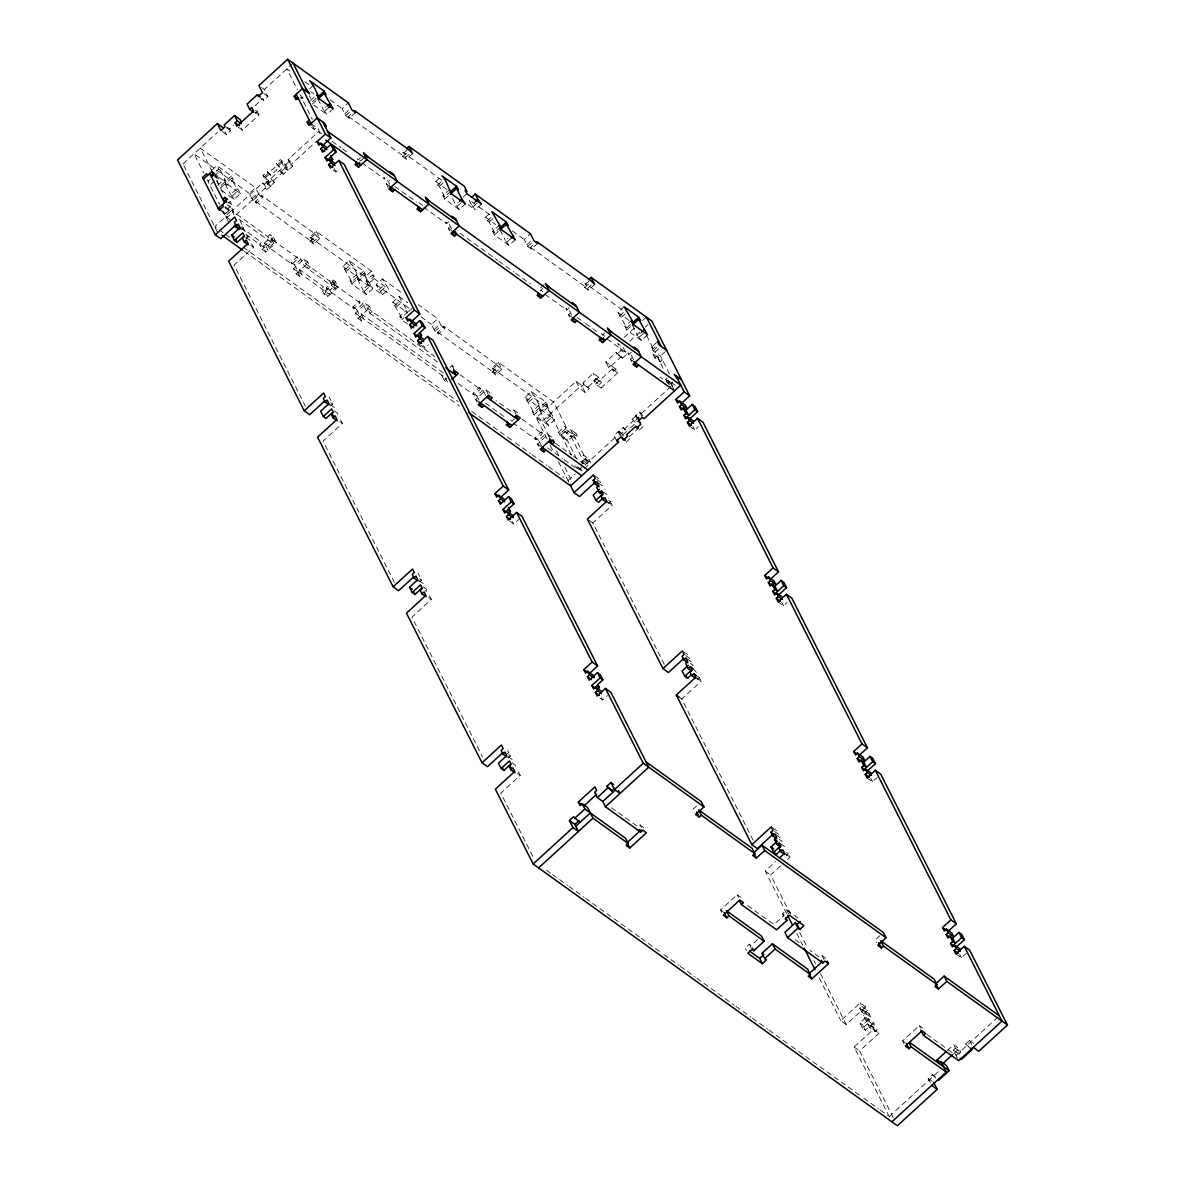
<?xml version="1.0" encoding="UTF-8"?>
<svg xmlns="http://www.w3.org/2000/svg" width="1185" height="1185" viewBox="0 0 1185 1185"><rect width="100%" height="100%" fill="white"/><g stroke="black" fill="none" stroke-linecap="round" stroke-linejoin="round"><path stroke-width="0.75" stroke-dasharray="5 3.75" d="M182.994 163.9L217.507 132.335M259.663 97.363L263.766 100.31L267.914 96.503L264.359 89.468L291.851 64.316M222.276 131.565L226.365 134.512L230.527 130.72L229.638 128.958L233.534 125.388M255.086 105.672L262.877 98.548L263.766 100.31M255.16 113.33L257.234 111.434L254.508 109.464M238.289 127.21L242.392 130.157L259.011 114.945L257.234 111.434M211.908 170.151L216.899 165.589L231.46 176.061L233.238 179.587L227.002 185.275L225.194 183.971L231.416 178.268L233.238 179.587M216.174 171.395L218.677 169.114L216.899 165.589M210.086 179.439L208.012 181.335L219.625 204.338M214.263 176.121L220.499 170.418L218.677 169.114M309.552 88.949L313.284 85.527M215.122 177.394L217.21 175.499L218.988 179.024L216.899 180.92L224.143 195.244M300.797 99.022L303.167 96.859M214.455 180.994L210.708 184.401L207.123 179.572M217.773 185.364L224.009 179.676L225.831 180.979L220.499 170.418M310.574 100.488L316.795 94.785M231.46 176.061L219.595 186.682L215.018 177.631M316.128 98.37L312.396 101.791L309.344 95.763M220.795 187.748L225.787 183.186L240.348 193.659L234.126 199.361L221.002 189.941M312.351 103.999L318.572 98.296M234.126 199.361L230.527 194.533L236.748 188.83L231.416 178.268M333.148 108.768L326.912 114.471L323.312 109.642L325.801 107.361M232.349 195.836L238.57 190.133L236.748 188.83M325.134 110.96L328.882 107.539M228.172 203.213L230.245 201.317L232.023 204.827L227.861 208.634L228.749 210.397L224.602 214.189L221.862 212.233M274.357 182.401L270.728 178.683L274.357 182.401L270.195 186.208L267.469 184.238L263.026 175.439L267.173 171.632L270.802 175.365L279.793 167.129L276.179 163.411L280.341 159.605L283.067 161.56L287.511 170.373L283.363 174.165L279.734 170.447L283.363 174.165M311.699 127.476L314.425 129.446L317.995 126.188M231.771 208.042L233.549 211.567L227.313 217.255L225.535 213.744L231.771 208.042L227.401 204.901M270.195 186.208L265.751 177.409L269.913 173.602M278.905 165.367L283.067 161.56M256.508 203.124L255.619 201.361L261.855 195.658L262.744 197.421L256.508 203.124L252.864 200.502L249.309 193.466L255.545 187.763L200.309 148.066L211.715 170.655M355.544 112.531L349.308 118.233L345.665 115.612L342.11 108.576L348.346 102.873M228.453 221.817L225.491 215.951L231.727 210.249L233.549 211.567M321.565 133.801L318.587 131.653L288.103 159.531L289.925 160.834L292.591 166.107L288.444 169.914L285.778 164.641L281.23 161.367L263.914 177.202L268.462 180.476L271.128 185.749L266.981 189.556L264.314 184.268L262.492 182.964L232.023 210.841L267.825 236.585L270.506 241.858L272.58 239.963L269.913 234.674L267.825 236.585M264.314 184.268L268.462 180.476M285.778 164.641L289.925 160.834M267.469 184.238L271.617 180.446M280.623 172.21L284.785 168.403L280.341 159.605M251.975 198.739L258.212 193.051M344.776 113.864L349.768 109.301M236.008 214.9L265.159 188.252L262.492 182.964M273.468 180.638L282.474 172.403M292.591 166.107L290.784 164.804L315.951 141.785M252.864 200.502L259.1 194.799L255.545 187.763M345.665 115.612L351.901 109.924M349.308 118.233L348.42 116.471L353.397 111.908M241.651 229.905L243.725 228.009L240.999 226.039M246.095 238.703L248.169 236.807L245.443 234.837M251.724 243.843L253.501 247.369L234.112 265.099L305.537 406.485M333.178 170.018L335.918 171.973L339.473 168.729M240.703 227.268L261.604 242.273L259.515 244.184L262.196 249.457L265.825 252.079L276.224 242.569L273.557 237.296L269.913 234.674M245.991 234.423L267.914 250.183L264.359 243.132L270.58 237.43L275.113 241.814L268.877 247.517L291.954 264.092L298.176 258.389L297.287 256.627L291.066 262.329L291.954 264.092M273.557 237.296L263.159 246.791L265.825 252.079M360.521 157.724L358.033 160.005L357.144 158.257L360.788 160.864L365.78 156.301M262.196 249.457L264.27 247.561L261.604 242.273M268.877 247.517L267.988 245.754L274.224 240.051M316.247 231.386L319.802 238.437L313.566 244.14L310.011 237.089L316.247 231.386L371.483 271.098L374.149 276.372L367.913 282.074L366.106 280.771L372.327 275.068L374.149 276.372M313.566 244.14L309.033 239.755L315.269 234.052L261.855 195.658M412.602 153.546L406.366 159.249L402.722 156.627L401.833 154.865L408.07 149.162M309.922 241.518L316.158 235.815L315.269 234.052M402.722 156.627L408.958 150.925M312.677 242.377L318.913 236.674M405.477 157.486L409.21 154.065M353.871 308.589L352.982 306.826L359.203 301.138L360.092 302.886L353.871 308.589L330.793 292.014L337.029 286.311L332.496 281.941L326.26 287.644L329.83 294.68L298.264 271.987L294.709 264.951L300.931 259.248L297.287 256.627M299.82 276.505L297.154 271.232L299.227 269.321L301.908 274.609L299.82 276.505L296.176 273.898L293.51 268.61L303.908 259.115L307.537 261.722L310.218 267.01L308.13 268.906L305.463 263.633L307.537 261.722M388.31 187.689L386.31 183.719L389.865 180.461M296.176 273.898L306.574 264.388L303.908 259.115M363.795 271.172L351.93 281.793L342.983 266.403L349.219 260.7L363.795 271.172L365.572 274.683L359.336 280.386L357.514 279.082L363.751 273.38L365.572 274.683M450.952 191.2L444.716 196.903L439.383 186.341L437.561 185.038L435.784 181.512L442.02 175.81M299.227 269.321L323.52 286.785L321.431 288.681L324.098 293.954L327.741 296.576L338.14 287.081L335.474 281.793L331.83 279.171L329.741 281.082L332.407 286.355L334.496 284.459L331.83 279.171M344.761 269.913L350.997 264.211L349.219 260.7M437.561 185.038L443.797 179.335M346.583 271.232L352.819 265.529L350.997 264.211M439.383 186.341L445.619 180.638M335.474 281.793L325.075 291.303L327.741 296.576M324.098 293.954L326.186 292.058L323.52 286.785M330.793 292.014L329.904 290.251L336.14 284.548M363.751 273.38L372.683 288.77L366.446 294.473L351.886 284L350.108 280.475L356.329 274.772L358.151 276.09L352.819 265.529M465.468 203.879L459.247 209.582L444.671 199.11L442.894 195.584L449.13 189.896M351.886 284L358.107 278.297L356.329 274.772M444.671 199.11L450.907 193.407M367.913 282.074L365.247 276.786L371.483 271.098M382.444 294.754L376.178 284.652L382.414 278.949L388.68 289.051L382.444 294.754L367.883 284.281L374.104 278.579L372.327 275.068M463.157 197.11L466.905 193.703M366.446 294.473L362.847 289.644L369.083 283.941M459.247 209.582L455.647 204.753L458.136 202.472M364.669 290.947L370.905 285.244M457.469 206.057L463.691 200.354M423.593 207.123L446.656 223.698L449.145 221.432M445.264 377.674L447.93 382.962L444.286 380.341L446.375 378.445L360.181 316.484L356.611 309.448L362.847 303.745L359.203 301.138M378.844 289.925L385.081 284.222M481.466 204.161L475.244 209.864L471.645 205.035L475.378 201.613M361.736 321.002L359.07 315.728L361.144 313.832L363.81 319.106L361.736 321.002L358.092 318.395L355.426 313.107L365.81 303.612L369.453 306.219L372.12 311.507L370.046 313.403L367.38 308.13L369.453 306.219M449.559 230.868L448.226 228.231L451.781 224.972M380.666 291.229L386.902 285.541M473.467 206.353L478.444 201.791M358.092 318.395L368.491 308.885L365.81 303.612M398.99 296.472L407.936 311.862L401.7 317.565L392.768 302.175L398.99 296.472L407.744 302.753M500.722 226.972L494.486 232.675L489.153 222.113L487.331 220.81L485.554 217.285L491.79 211.582M394.546 305.686L400.782 299.998M487.331 220.81L493.567 215.107M396.368 307.004L402.589 301.301M489.153 222.113L495.389 216.411M407.477 323.964L401.656 319.772L399.878 316.247L406.114 310.544L407.299 312.899M515.253 239.651L509.017 245.354L494.441 234.882L492.664 231.371L498.9 225.668M408.573 311.507L412.321 308.085M401.656 319.772L404.144 317.491M494.441 234.882L500.677 229.179M509.017 245.354L505.417 240.525L507.906 238.244M507.239 241.829L510.972 238.422M330.556 405.907L332.63 404.011L329.904 402.041M438.613 334.007L437.724 332.244L443.96 326.542L444.849 328.304L438.613 334.007L434.969 331.385L431.414 324.349L437.65 318.647L418.246 304.693M537.635 243.414L531.413 249.117L527.769 246.495L524.214 239.459L530.436 233.756M434.08 329.623L440.316 323.92M526.881 244.747L530.613 241.325M434.969 331.385L441.205 325.682L437.65 318.647M527.769 246.495L534.005 240.792M531.413 249.117L530.524 247.354L536.746 241.651M340.628 419.845L342.406 423.371L323.016 441.101L394.442 582.487M420.719 345.042L424.822 347.99L428.377 344.731M449.93 367.454L452.018 365.558L455.647 368.18M544.241 284.563L539.249 289.125L542.893 291.747M540.138 290.888L542.804 288.444M498.352 362.269L501.907 369.32L495.671 375.008L492.116 367.972L498.352 362.269L553.588 401.967L566.623 427.785L560.401 433.488L558.579 432.184L564.801 426.481L566.623 427.785M495.671 375.008L491.138 370.638L497.374 364.936L443.96 326.542M594.707 284.43L588.471 290.132L584.827 287.511L583.938 285.748L590.174 280.045M492.027 372.401L498.263 366.698L497.374 364.936M584.827 287.511L591.063 281.808M479.392 387.51L480.281 389.272L474.059 394.975L473.171 393.213L479.392 387.51L483.036 390.132L485.88 395.76M494.782 373.26L501.018 367.557M587.582 288.37L591.315 284.948M545.218 294.547L566.845 310.085L569.333 307.804M478.933 400.056L476.8 395.834L483.036 390.132M476.948 402.13L475.615 399.493L485.998 389.983L489.642 392.605L491.642 396.575M569.748 317.239L568.415 314.603L571.97 311.344M545.9 402.041L534.02 412.661L525.088 397.286L531.324 391.583L545.9 402.041L547.677 405.566L541.441 411.269L539.619 409.966L545.855 404.263L547.677 405.566M630.553 324.364L626.821 327.786L617.889 312.396L624.125 306.693M517.564 412.676L513.92 410.054L511.846 411.965L496.145 400.663M526.866 400.797L533.102 395.094L531.324 391.583M619.666 315.906L625.902 310.203M528.688 402.115L534.924 396.412L533.102 395.094M621.488 317.224L627.724 311.522M602.35 335.118L604.72 332.941M514.497 418.853L512.009 421.134L508.365 418.512M545.855 404.263L554.787 419.653L548.551 425.356L533.976 414.883L532.198 411.358L538.434 405.655L540.256 406.973L534.924 396.412M647.573 334.762L641.352 340.465L626.776 329.993L624.999 326.467L631.235 320.765M533.976 414.883L540.212 409.18L554.787 419.653M626.776 329.993L633.012 324.29M547.174 439.028L536.272 417.816L576.088 381.377L581.554 385.318L585.109 392.353L589.271 388.547L582.916 382.859L593.3 373.364L598.766 377.289L601.432 382.562L599.358 384.473L601.136 387.984L617.755 372.786L615.978 369.261L605.772 361.958L616.156 352.463L622.51 358.137L626.658 354.345L623.103 347.309L617.637 343.369L621.192 350.419L626.658 354.345M624.169 337.399L634.627 327.845M642.64 320.513L646.388 317.091M549.129 436.376L541.738 421.742L581.554 385.318M629.635 341.324L640.093 331.77M645.307 326.986L647.928 324.601M585.109 392.353L579.643 388.428L583.805 384.621L582.916 382.859M622.51 358.137L617.044 354.211L621.192 350.419M548.551 425.356L544.952 420.527L551.188 414.824M641.352 340.465L637.752 335.636L640.241 333.355M546.774 421.83L553.01 416.128M639.559 336.94L644.551 332.378M601.136 387.984L595.67 384.058L593.892 380.548L595.966 378.637L593.3 373.364M615.978 369.261L613.904 371.172L608.438 367.246L610.512 365.335L612.289 368.861L617.755 372.786M588.382 386.784L598.766 377.289M621.621 356.389L611.238 365.884L613.904 371.172M541.308 432.007L542.197 433.769L535.961 439.472L535.072 437.709L541.308 432.007L544.952 434.628L538.716 440.331L542.271 447.367M595.67 384.058L612.289 368.861M607.135 339.043L628.761 354.582L631.25 352.3M538.864 446.626L537.531 443.99L547.914 434.495L551.558 437.102M631.664 361.751L630.331 359.099L633.886 355.841M669.481 373.971L660.43 356.048L653.142 350.819L651.365 347.294L657.601 341.591M651.365 347.294L653.187 348.597L658.179 344.035M576.71 458.891L566.741 439.176L570.903 435.369L571.792 437.132L566.326 433.206L570.489 429.4L575.94 433.34L567.63 440.938L560.357 435.695L566.578 429.992L564.801 426.481M653.142 350.819L659.378 345.116M571.244 454.966L561.29 435.25L565.438 431.444L575.643 438.746L577.717 436.85L575.94 433.34M654.816 357.84L656.89 355.93L662.356 359.855L660.282 361.766L654.816 357.84L652.891 354.019L658.83 348.597M570.489 429.4L572.266 432.925L570.178 434.821L581.45 457.114L586.901 461.054L588.989 459.143L583.524 455.218L581.45 457.114M660.282 361.766L658.356 357.944L666.666 350.345M419.46 581.909L421.534 580.013L418.809 578.043M667.066 382.088L665.777 379.541L667.851 377.645M429.533 595.848L431.325 599.373L411.936 617.104L482.517 756.845M509.624 521.044L513.727 523.992L518.467 519.637M581.139 462.535L585.301 458.743L583.524 455.218M670.088 381.185L667.703 383.362L671.806 386.295M566.578 429.992L573.866 435.236L588.678 464.564L581.405 459.336L583.183 462.846L576.947 468.549L575.169 465.038L582.457 470.267L590.767 462.668L588.989 459.143M616.615 440.85L613.948 435.562L618.096 431.77L622.658 435.043L629.383 428.881M636.745 418.572L635.412 415.92L639.574 412.128L641.396 413.432L644.062 418.72M621.251 435.71L619.029 431.31L623.192 427.518L626.806 431.236L623.192 427.518M632.183 419.283L636.345 415.476L639.07 417.446L634.923 421.238L635.812 423.001L632.183 419.283L634.923 421.238M672.532 386.014L671.243 383.466L673.317 381.57M578.769 469.867L583.761 465.305M673.791 389.376L671.569 384.977L674.058 382.696M567.985 480.577L575.377 473.822M585.301 464.742L615.77 436.88L613.948 435.562M624.08 429.266L633.071 421.031M641.396 413.432L671.865 385.569L659.926 376.978M623.251 436.213L621.769 433.28L625.917 429.474M630.642 427.726L637.308 421.638M629.309 436.658L638.478 428.274M626.213 442.079L630.361 438.272L629.472 436.51M639.367 430.036L643.514 426.244M608.394 503.581L610.468 501.685L606.379 498.737M664.281 664.326L592.856 522.941L612.245 505.195L610.468 501.685M689.196 425.889L694.662 429.814L698.217 426.556M506.587 754.401L508.661 752.49L506.884 748.979M508.365 757.911L510.439 756.015L507.713 754.045M518.452 771.85L520.23 775.375L500.84 793.106L534.509 859.777M599.906 698.024L602.632 699.994L607.372 695.639M697.298 679.583L699.372 677.687L696.647 675.717M753.186 840.328L681.76 698.943L701.15 681.197L699.372 677.687M778.101 601.891L783.566 605.816L787.121 602.558M643.707 827.53L640.063 824.908L637.989 826.804L611.578 807.829M696.543 805.948L692.988 809.207L694.988 813.177M721.902 912.554L720.569 909.917L737.188 894.705L740.818 897.326M786.796 913.768L765.214 871.019L775.553 861.554M786.203 855.585L788.277 853.689L784.189 850.741M790.602 914.405L770.665 874.945L781.004 865.48M787.477 859.569L790.054 857.214L788.277 853.689M867.005 777.893L872.471 781.819L877.211 777.478M757.6 939.498L751.097 945.437L749.275 944.134L745.128 947.926L746.461 950.563M783.848 916.361L782.515 913.724L786.677 909.917L798.335 918.301M825.812 958.398L822.168 955.791L820.079 957.687L809.814 950.311M879.833 935.75L875.093 940.09L876.426 942.727M865.628 1006.806L846.238 1024.551L840.772 1020.626L860.162 1002.88L865.628 1006.806L867.405 1010.331L865.331 1012.227L867.109 1015.752L869.183 1013.856L863.717 1009.931L861.643 1011.827L867.109 1015.752M861.643 1011.827L859.866 1008.302L861.939 1006.406L860.162 1002.88M866.087 1020.626L868.175 1018.73L873.626 1022.655L865.317 1030.254L862.591 1028.284L868.827 1022.581L866.087 1020.626L863.421 1015.338L865.494 1013.442L863.717 1009.931M862.591 1028.284L859.925 1023.01L866.161 1017.308L863.421 1015.338M865.317 1030.254L862.65 1024.966L870.96 1017.367L869.183 1013.856M869.642 1027.662L871.73 1025.766L877.181 1029.691L875.108 1031.587L869.642 1027.662L867.864 1024.151L869.953 1022.24L868.175 1018.73M875.108 1031.587L873.33 1028.076L875.404 1026.166L873.626 1022.655M889.431 1116.951L854.118 1047.022L873.508 1029.291L871.73 1025.766M893.253 1117.618L859.569 1050.947L878.959 1033.216L877.181 1029.691M955.91 953.895L961.376 957.821L966.116 953.481M903.992 1043.437L902.659 1040.8L919.279 1025.588L922.922 1028.21M947.289 1050.562L953.688 1044.711L959.154 1048.636L960.931 1052.161L958.858 1054.057L960.857 1058.012M957.391 1058.057L953.392 1050.132L955.465 1048.236L953.688 1044.711M954.043 1053.317L959.154 1048.636M930.299 1082.586L928.166 1078.365L932.314 1074.558L936.417 1077.506M971.907 1049.836L965.553 1044.148L969.715 1040.356L973.803 1043.289M889.224 1116.537L939.69 1070.381M997.977 1017.056L956.058 1055.405L961.524 1059.346M289.851 71.026L286.874 68.878L297.465 89.853M304.782 81.75L309.27 84.979M330.171 99.999L342.11 108.576M441.62 180.105L402.811 152.198L406.366 159.249M489.879 214.781L468.979 199.761L471.645 205.035M512.261 230.882L524.214 239.459M622.229 309.907L584.916 283.082L588.471 290.132M348.42 116.471L401.833 154.865M530.524 247.354L583.938 285.748M310.737 91.645L313.655 93.733M435.784 181.512L447.441 189.881M467.957 204.635L475.244 209.864M485.554 217.285L495.76 224.617M617.889 312.396L629.546 320.765M442.894 195.584L444.716 196.903M492.664 231.371L494.486 232.675M624.999 326.467L626.821 327.786M299.909 94.696L303.508 99.525L300.59 97.422M313.803 105.05L326.912 114.471M652.891 354.019L658.356 357.944M261.633 87.497L264.359 89.468M311.048 123.625L318.321 128.854L320.513 135.46M675.243 385.377L667.97 380.148L671.569 384.977M665.777 379.541L671.243 383.466M419.06 202.753L422.704 205.36M601.165 333.637L604.809 336.244M332.007 141.311L340.969 147.74M342.45 148.806L348.42 153.102M361.677 162.626L384.74 179.202L383.851 177.439L387.495 180.061L389.628 184.282M394.886 186.489L400.604 190.607M402.026 191.629L416.305 201.894M459.943 233.252L497.478 260.226M498.974 261.307L513.979 272.091M515.475 273.172L530.495 283.956M576.991 317.373L584.131 322.513M585.553 323.535L596.988 331.741M263.825 93.556L267.914 96.503M386.31 183.719L389.954 186.341M448.226 228.231L451.87 230.838M568.415 314.603L572.059 317.224M630.331 359.099L633.96 361.721M254.908 111.997L259.011 114.945M595.966 378.637L601.432 382.562M593.892 380.548L599.358 384.473M635.412 415.92L639.959 419.194M288.444 169.914L283.896 166.641L266.581 182.475L271.128 185.749M226.898 126.988L229.638 128.958M284.785 168.403L287.511 170.373M226.424 127.773L230.527 130.72M583.805 384.621L589.271 388.547M279.793 167.129L276.179 163.411M270.802 175.365L267.173 171.632M263.026 175.439L265.751 177.409M619.029 431.31L621.769 433.28M265.159 188.252L266.981 189.556M382.414 278.949L403.315 293.969M259.1 194.799L262.744 197.421M316.158 235.815L319.802 238.437M441.205 325.682L444.849 328.304M498.263 366.698L501.907 369.32M374.104 278.579L388.68 289.051M249.309 193.466L194.073 153.769L203.85 173.128M310.011 237.089L365.247 276.786M376.178 284.652L410.514 309.329M420.971 316.839L431.414 324.349M492.116 367.972L547.351 407.67L560.401 433.488M255.619 201.361L309.033 239.755M437.724 332.244L491.138 370.638M212.115 172.343L225.224 181.764M342.983 266.403L357.559 276.875L359.336 280.386M392.768 302.175L407.329 312.647M525.088 397.286L539.664 407.744M358.107 278.297L372.683 288.77M214.885 176.076L218.988 179.024M572.266 432.925L577.717 436.85M350.108 280.475L351.93 281.793M399.878 316.247L401.7 317.565M532.198 411.358L534.02 412.661M561.29 435.25L566.741 439.176M536.272 417.816L541.738 421.742M227.92 201.88L232.023 204.827M585.301 458.743L590.767 462.668M583.183 462.846L585.005 464.165M272.58 239.963L298.176 258.389M305.463 263.633L329.741 281.082M334.496 284.459L360.092 302.886M367.38 308.13L434.925 356.67M460.106 374.771L480.281 389.272M522.022 419.268L542.197 433.769M555.454 443.294L571.866 455.099M573.362 456.166L583.805 463.676M225.135 206.664L227.861 208.634M224.661 207.449L228.749 210.397M239.074 219.269L274.135 244.48L270.58 237.43M437.591 361.958L366.402 310.796L362.847 303.745M594.811 475.852L598.914 478.799L600.691 482.325L595.225 478.399M221.165 210.604L225.535 213.744M581.983 471.052L577.88 468.105L576.221 464.816M598.366 482.902L602.469 485.835L604.246 489.361M264.359 243.132L267.988 245.754M291.066 262.329L294.709 264.951M326.26 287.644L329.904 290.251M352.982 306.826L356.611 309.448M473.171 393.213L476.8 395.834M535.072 437.709L538.716 440.331M225.491 215.951L227.313 217.255M230.26 219.758L225.787 216.544L214.707 226.676L217.714 228.838M361.144 313.832L443.708 373.156M458.195 383.57L474.059 394.975M485.628 403.285L504.188 416.631M512.898 422.897L535.961 439.472M547.722 447.93L562.653 458.654M564.149 459.721L576.073 468.297M241.414 228.586L245.502 231.519L243.725 228.009M293.51 268.61L297.154 271.232M355.426 313.107L359.07 315.728M475.615 399.493L479.258 402.115M537.531 443.99L541.175 446.612M602.809 491.701L606.913 494.634L608.69 498.159M245.858 237.385L249.946 240.318L248.169 236.807M250.776 245.399L253.501 247.369M606.779 501.27L612.245 505.195M219.225 229.92L223.728 233.164M225.224 234.23L229.742 237.474M243.266 247.206L458.24 401.715M471.778 411.432L513.86 441.694M515.371 442.76L530.406 453.574M531.902 454.655L546.937 465.453M548.448 466.534L563.482 477.348M244.436 251.398L459.41 405.907M588.767 519.993L592.856 522.941M683.715 651.854L687.818 654.801L689.596 658.327L684.13 654.401M687.27 658.904L691.373 661.837L693.151 665.363L690.425 663.407M330.319 404.589L334.407 407.522L332.63 404.011M334.348 410.839L337.073 412.81L338.851 416.335M693.092 668.681L697.002 672.991M339.68 421.401L342.406 423.371M695.684 677.272L701.15 681.197M679.035 696.973L681.76 698.943M772.62 827.856L776.723 830.803L778.501 834.329L774.397 831.381M776.19 834.907L780.278 837.854L782.056 841.365L779.33 839.41M419.223 580.591L423.312 583.538L421.534 580.013M423.252 586.842L425.978 588.812L427.755 592.337L425.03 590.367M780.634 843.705L784.722 846.653L785.907 848.993M428.585 597.403L431.325 599.373M784.603 853.274L790.054 857.214M765.214 871.019L770.665 874.945M965.553 1044.148L968.278 1046.118M782.515 913.724L784.337 915.027L773.953 924.537L746.076 904.496M955.465 1048.236L960.931 1052.161M953.392 1050.132L958.858 1054.057M795.15 939.764L802.482 945.038M926.714 1034.327L953.125 1053.302M861.939 1006.406L867.405 1010.331M859.866 1008.302L865.331 1012.227M508.128 756.593L512.216 759.541L510.439 756.015M865.494 1013.442L870.96 1017.367M720.569 909.917L722.983 911.665M902.659 1040.8L905.088 1042.533M512.157 762.859L514.883 764.814L516.675 768.339M869.953 1022.24L875.404 1026.166M867.864 1024.151L873.33 1028.076M517.49 773.405L520.23 775.375M873.508 1029.291L878.959 1033.216M859.925 1023.01L862.65 1024.966M935.928 1078.276L932.314 1074.558M928.166 1078.365L932.254 1081.298M854.118 1047.022L859.569 1050.947M546.478 870.19L550.981 873.434M552.491 874.515L567.526 885.328M569.022 886.41L584.057 897.208M585.568 898.289L639.678 937.187M641.189 938.268L662.237 953.392M663.733 954.473L678.768 965.271M680.264 966.353L695.299 977.166M696.81 978.247L734.389 1005.25M735.9 1006.332L750.92 1017.145M752.431 1018.226L767.465 1029.024M768.961 1030.106L790.01 1045.229M791.521 1046.311L839.617 1080.883M841.128 1081.964L862.176 1097.088M863.672 1098.169L878.707 1108.982M880.203 1110.064L887.728 1115.47M692.87 426.289L694.662 429.814M781.789 602.306L783.566 605.816M870.694 778.308L872.471 781.819M959.598 954.31L961.376 957.821M646.669 335.696L653.187 348.597M656.89 355.93L663.156 368.342M632.405 325.075L637.752 335.636M633.738 359.84L631.516 355.441L627.872 352.834L628.761 354.582M969.715 1040.356L971.848 1044.578M616.156 352.463L617.044 354.211M639.574 412.128L642.24 417.401M636.345 415.476L637.826 418.409M605.772 361.958L608.438 367.246M571.733 315.166L569.6 310.944L565.956 308.322L566.845 310.085M919.279 1025.588L920.612 1028.225M618.096 431.77L620.762 437.043M500.085 229.964L505.417 240.525M576.088 381.377L579.643 388.428M452.596 198.724L455.647 204.753M866.161 1017.308L868.827 1022.581M565.438 431.444L566.326 433.206M558.579 432.184L560.357 435.695M822.168 955.791L824.167 959.746M451.633 228.957L449.411 224.557L445.767 221.951L446.656 223.698M538.434 405.655L541.441 411.269M539.619 409.966L544.952 420.527M556.52 451.011L558.994 455.884M564.741 467.275L572.133 481.91M799.742 932.491L807.207 947.274M813.858 960.428L815.517 963.716M820.494 973.581L846.238 1024.551M547.914 434.495L550.581 439.768M786.677 909.917L788.677 913.872M550.24 445.456L553.528 451.959M558.446 461.72L569.985 484.546M796.764 933.484L802.571 944.993M819.19 977.877L840.772 1020.626M513.92 410.054L516.601 415.342M485.998 389.983L488.664 395.272M737.188 894.705L738.522 897.356M749.275 944.134L751.275 948.089M317.98 99.081L323.312 109.642M452.018 365.558L454.684 370.846M303.464 101.732L312.307 119.255M441.62 375.067L444.286 380.341M312.647 125.921L314.425 129.446M334.14 168.463L335.918 171.973M423.637 345.635L424.822 347.99M512.542 521.637L513.727 523.992M601.447 697.639L602.632 699.994M366.106 280.771L367.883 284.281M640.063 824.908L641.396 827.545M357.514 279.082L362.847 289.644M288.103 159.531L290.784 164.804M332.496 281.941L336.051 288.977L304.486 266.284L300.931 259.248M241.207 127.802L242.392 130.157M224.943 131.698L226.365 134.512M238.57 190.133L240.348 193.659M224.009 179.676L227.002 185.275M225.194 183.971L230.527 194.533M240.17 220.958L241.947 224.483M329.075 396.975L330.852 400.486M417.979 572.977L419.757 576.488M215.166 175.187L216.944 178.713M231.727 210.249L234.689 216.114M222.943 210.9L224.602 214.189M183.823 165.53L217.373 231.949"/><path stroke-width="1.5" d="M222.81 127.476L217.359 123.551L177.528 159.975L215.315 234.778L220.78 238.703L236.289 224.513M406.544 148.792L409.047 146.51L412.602 153.546L408.07 149.162L354.656 110.768L355.544 112.531L351.901 109.924L348.346 102.873L287.644 59.25L258.908 85.542L262.463 92.578L258.3 96.385L257.412 94.622L247.028 104.117L249.694 109.405L253.797 112.353M241.355 122.099L240.022 119.448L234.556 115.523L224.172 125.032L225.061 126.795L220.914 130.587L217.359 123.551M249.694 109.405L251.768 107.509L253.546 111.02L236.926 126.232L235.148 122.707L237.222 120.811L234.556 115.523M203.435 179.172L211.745 171.573L214.47 173.528M297.998 97.807L295.924 99.703L294.147 96.192L302.456 88.579L309.744 93.822L306.145 88.993M211.448 176.995L213.522 175.084L211.745 171.573M317.98 99.081L324.216 93.378L333.148 108.768L318.572 98.296L316.795 94.785L318.617 96.089L313.284 85.527L309.685 80.698L324.26 91.171L318.024 96.874L319.209 99.214M227.505 199.347L224.78 197.391L222.706 199.287L226.794 202.235M324.512 125.358L326.334 126.676L324.557 123.151L317.269 117.922L308.959 125.521L307.182 121.996L309.27 120.1M327.06 106.22L329.548 103.939M328.882 107.539L331.37 105.258M215.315 234.778L234.704 217.033L236.482 220.558L234.408 222.454L236.185 225.98L240.288 228.927M326.438 147.207L320.972 143.267L318.898 145.177L317.121 141.652L325.431 134.053L287.644 59.25M322.735 121.848L330.882 137.978L322.572 145.577L317.121 141.652M236.185 225.98L238.259 224.083L240.037 227.594L231.727 235.193L234.393 240.481L237.133 242.436L243.369 236.748M330.585 161.427L332.659 159.516L329.919 157.561L336.155 151.858L333.489 146.57L330.763 144.614L322.453 152.213L320.676 148.688L322.75 146.792L320.972 143.267M234.393 240.481L242.703 232.882L244.48 236.393L242.407 238.303L244.184 241.814L248.287 244.762M334.437 163.041L328.971 159.116L326.897 161.012L325.12 157.486L333.429 149.888L330.763 144.614M244.184 241.814L246.273 239.918L248.05 243.443L228.661 261.174L304.219 410.78L309.685 414.706L325.194 400.515M338.762 160.449L414.335 310.055L406.025 317.654L411.476 321.579L419.786 313.981L344.228 164.374L338.762 160.449L330.452 168.048L328.675 164.537L330.748 162.626L328.971 159.116M357.055 162.671L354.982 164.567L358.625 167.189L366.935 159.59L363.38 152.554L367.913 156.924M390.976 173.499L390.087 171.751L393.731 174.358L397.286 181.409L388.976 189.007L392.62 191.615L394.694 189.719M418.972 207.168L416.898 209.078L420.542 211.685L428.851 204.087L425.296 197.051L429.829 201.42M450.344 191.985L456.58 186.282L442.02 175.81L445.619 180.638L451.544 194.325M450.315 194.192L456.536 188.489L458.358 189.793L456.58 186.282M459.38 201.331L461.869 199.05L456.536 188.489M471.467 197.48L475.2 194.059L530.436 233.756L534.005 240.792L537.635 243.414L536.746 241.651L590.174 280.045L594.707 284.43L591.137 277.379L588.649 279.66M475.378 201.613L477.866 199.332L475.2 194.059M452.892 218.01L452.003 216.248L455.647 218.855L459.202 225.905L450.892 233.504L454.536 236.126L456.61 234.215L455.277 231.579M500.129 227.757L506.365 222.054L491.79 211.582L500.722 226.972L498.9 225.668L500.677 229.179L515.253 239.651L506.321 224.261L500.085 229.964M304.219 410.78L323.609 393.035L325.386 396.56L323.312 398.456L325.09 401.982L329.193 404.929M416.527 325.549L415.342 323.209L409.877 319.283L407.803 321.179L406.025 317.654M325.09 401.982L327.164 400.086L328.941 403.596L320.631 411.21L323.312 416.483L326.038 418.453L332.274 412.75M419.49 337.429L421.564 335.518L418.823 333.563L425.059 327.86L422.393 322.572L419.668 320.617L411.358 328.215L409.58 324.69L411.654 322.794L409.877 319.283M510.972 238.422L513.475 236.141M323.312 416.483L331.622 408.884L333.4 412.395L331.311 414.306L333.089 417.816L337.192 420.764M423.341 339.043L417.875 335.118L415.802 337.014L414.024 333.503L422.334 325.89L419.668 320.617M333.089 417.816L335.177 415.92L336.955 419.446L317.565 437.176L393.124 586.782L398.59 590.708L414.098 576.517M427.667 336.451L503.24 486.057L494.93 493.656L500.396 497.582L508.706 489.983L433.132 340.376L427.667 336.451L419.357 344.05L417.579 340.539L419.653 338.643L417.875 335.118M452.596 372.742L454.684 370.846L458.328 373.453L451.826 379.393M539.16 293.554L537.086 295.45L540.73 298.072L549.04 290.473L545.485 283.437L550.018 287.807M488.235 395.834L490.234 399.789L492.308 397.893L488.664 395.272L478.281 404.766L481.925 407.388L483.998 405.492M573.081 304.382L572.192 302.619L575.836 305.241L579.391 312.277L571.081 319.891L574.725 322.498L576.799 320.602M508.291 422.941L506.202 424.837L509.846 427.459L520.23 417.95L516.601 415.342L514.512 417.238M601.076 338.051L599.003 339.947L602.647 342.569L610.956 334.97L607.401 327.934L611.934 332.304M632.405 325.075L638.641 319.372L647.573 334.762L633.012 324.29L631.235 320.765L633.057 322.083L624.125 306.693L638.685 317.165L632.449 322.868L633.634 325.208M641.485 332.215L643.973 329.934M393.124 586.782L412.513 569.052L414.291 572.562L412.217 574.458L413.995 577.984L418.098 580.931M549.484 439.013L552.151 444.286L554.225 442.39L550.581 439.768L540.197 449.278L543.841 451.885L545.915 449.989M634.997 348.879L634.108 347.131L637.752 349.738L641.307 356.789L632.997 364.387L636.641 367.009L638.715 365.099M504.247 499.211L498.781 495.286L496.708 497.182L494.93 493.656M413.995 577.984L416.068 576.088L417.861 579.598L409.551 587.212L412.217 592.485L414.943 594.455L421.179 588.752M508.395 513.431L510.468 511.52L507.743 509.565L513.964 503.862L511.298 498.589L508.572 496.619L500.263 504.217L498.485 500.707L500.559 498.796L498.781 495.286M412.217 592.485L420.527 584.886L422.304 588.412L420.216 590.308L421.993 593.818L426.096 596.766M513.431 517.386L512.246 515.045L506.78 511.12L504.706 513.016L502.929 509.506L511.239 501.892L508.572 496.619M421.993 593.818L424.082 591.922L425.859 595.448L406.47 613.178L482.028 762.784L487.494 766.71L503.003 752.519M516.571 512.453L592.144 662.059L583.835 669.658L589.3 673.584L597.61 665.985L522.037 516.379L516.571 512.453L508.261 520.067L506.484 516.542L508.558 514.645L506.78 511.12M617.104 439.517L618.437 442.153L570.652 485.865L468.43 412.395M638.478 428.274L635.752 426.319L626.746 434.554L627.635 436.317L623.473 440.109L621.992 437.176M595.033 482.354L579.524 496.545L574.058 492.604L593.448 474.874L595.225 478.399L593.152 480.295L594.929 483.821L599.032 486.754M684.871 410.454L686.959 408.558L685.182 405.033L679.716 401.108L677.627 403.004L675.85 399.493L684.16 391.894L676.013 375.749M681.316 403.418L689.626 395.82L651.839 321.017L591.137 277.379M594.929 483.821L597.003 481.91L598.78 485.435L596.707 487.331L599.373 492.619L602.099 494.575L595.877 500.277L598.603 502.247L603.358 497.893M685.996 410.114L692.233 404.411L694.899 409.684L688.663 415.387L685.996 410.114L683.271 408.144L681.197 410.054L679.405 406.529L681.493 404.633L679.716 401.108M599.432 489.301L593.211 495.004L595.877 500.277M599.373 492.619L601.447 490.708L603.224 494.234L601.15 496.13L602.928 499.655L607.031 502.603M693.181 420.882L687.715 416.942L685.641 418.853L683.864 415.328L685.937 413.432L683.271 408.144M692.233 404.411L694.958 406.381L697.624 411.654L689.314 419.253L683.864 415.328M602.928 499.655L605.002 497.759L606.779 501.27L587.39 519.015L662.963 668.621L668.429 672.547L683.938 658.356M771.405 578.339L778.53 571.822L702.972 422.216L697.506 418.29L689.196 425.889L687.418 422.364L689.492 420.468L687.715 416.942M482.028 762.784L501.418 745.054L503.21 748.564L501.122 750.475L502.899 753.986L507.002 756.934M594.337 677.553L593.152 675.213L587.686 671.288L585.612 673.184L583.835 669.658M502.899 753.986L504.988 752.09L506.765 755.615L498.455 763.214L501.122 768.487L503.847 770.457L510.083 764.755M597.299 689.433L599.373 687.522L596.648 685.567L602.869 679.864L600.202 674.591L597.477 672.621L589.167 680.22L587.39 676.709L589.463 674.798L587.686 671.288M501.122 768.487L509.432 760.888L511.209 764.414L509.12 766.31L510.898 769.835L515.001 772.768M601.15 691.048L595.685 687.122L593.611 689.018L591.833 685.508L600.143 677.909L597.477 672.621M510.898 769.835L512.986 767.924L514.764 771.45L495.374 789.18L533.161 863.983L897.356 1125.75L937.172 1089.326L933.617 1082.29M605.446 806.778L602.78 801.504L597.314 797.579L594.648 792.291L596.722 790.395L594.944 786.87L578.324 802.082L580.102 805.593L582.176 803.697L584.857 808.985L625.517 838.21L628.183 843.483L626.11 845.394L629.753 848.001L646.373 832.803L642.729 830.181L640.655 832.092L605.446 806.778L648.728 767.184L610.942 692.395L605.476 688.455L597.166 696.069L595.388 692.544L597.462 690.648L595.685 687.122M662.963 668.621L682.353 650.876L684.13 654.401L682.056 656.297L683.834 659.823L687.937 662.756M768.621 577.11L770.398 580.635L775.864 584.56L774.086 581.035L768.621 577.11L766.547 579.006L764.755 575.495L773.064 567.896L697.506 418.29M683.834 659.823L685.908 657.912L687.685 661.437L685.611 663.333L688.278 668.621L691.018 670.577L684.782 676.279L687.507 678.25L691.077 674.991M774.901 586.116L781.137 580.413L783.803 585.701L777.567 591.389L774.901 586.116L772.176 584.146L770.102 586.057L768.324 582.531L770.398 580.635M688.337 665.303L682.116 671.006L684.782 676.279M688.278 668.621L690.351 666.711L693.092 668.681M782.085 596.885L776.619 592.959L774.546 594.855L772.768 591.33L774.842 589.434L772.176 584.146M778.219 595.255L786.529 587.656L783.863 582.383L781.137 580.413M695.936 678.605L691.833 675.657L693.906 673.761L696.647 675.717M859.125 755.423L867.435 747.824L791.876 598.218L786.41 594.292L778.101 601.891L776.323 598.366L778.397 596.47L776.619 592.959M772.842 834.358L757.333 848.549L751.868 844.624L676.294 695.017L695.684 677.272L693.906 673.761M583.79 806.007L596.573 794.305M569.422 820.524L573.57 816.717L579.924 822.405L579.035 820.642L574.888 824.449L578.443 831.485L572.977 827.56L569.422 820.524L574.888 824.449M606.809 786.307L613.163 791.995L606.809 786.307L610.971 782.515L613.697 784.47M574.458 818.479L584.857 808.985M597.314 797.579L607.698 788.069M612.275 790.247L614.348 788.336M533.161 863.983L572.977 827.56M618.57 790.662L619.992 793.476L614.526 789.551L643.262 763.258L605.476 688.455M575.362 826.582L590.308 812.91M602.78 801.504L614.956 790.365M538.612 867.909L592.974 818.183L587.642 807.622L582.176 803.697M641.144 829.856L627.087 842.728L629.753 848.001M646.062 761.911L701.298 801.608L703.964 806.896L695.654 814.495L699.298 817.117L701.372 815.206L698.706 809.933L752.12 848.327L754.786 853.6L752.712 855.496L756.356 858.118L764.666 850.519L761.999 845.231L753.69 852.844M751.868 844.624L771.257 826.878L773.035 830.404L770.961 832.3L772.738 835.825L776.842 838.773M862.68 762.459L864.769 760.563L862.991 757.037L857.525 753.112L855.451 755.023L853.674 751.497L861.984 743.899L786.41 594.292M772.738 835.825L774.812 833.914L776.59 837.439L774.516 839.335L777.182 844.624L779.923 846.579L773.687 852.282L776.412 854.252L781.167 849.912M863.806 762.118L870.042 756.415L872.708 761.703L866.472 767.406L863.806 762.118L861.08 760.163L859.006 762.059L857.229 758.533L859.303 756.637L857.525 753.112M773.687 852.282L771.02 847.008L777.256 841.306L774.516 839.335M777.182 844.624L779.256 842.728L781.033 846.238L778.96 848.134L780.737 851.659L784.84 854.607M870.99 772.887L865.524 768.961L863.45 770.857L861.673 767.332L863.746 765.436L861.08 760.163M870.042 756.415L872.767 758.385L875.448 763.658L867.139 771.257L861.673 767.332M780.737 851.659L782.826 849.763L784.603 853.274L779.419 858.014M948.03 931.425L956.339 923.826L880.781 774.22L875.315 770.294L867.005 777.893L865.228 774.383L867.301 772.472L865.524 768.961M785.67 917.664L787.003 920.315L776.619 929.81L741.41 904.51L743.499 902.6L739.855 899.993L723.235 915.19L726.879 917.812L728.953 915.916L726.286 910.628L761.496 935.928L764.162 941.216L753.764 950.711L751.942 949.407L747.794 953.214L762.355 963.672L766.517 959.88L764.695 958.576L762.029 953.288L772.413 943.793L807.622 969.093L810.288 974.366L808.214 976.277L811.858 978.884L828.478 963.686L827.145 961.05M787.003 920.315L785.181 918.997L789.343 915.205L803.904 925.663L799.756 929.47L797.09 924.196L795.268 922.878L784.885 932.388L787.551 937.661L822.76 962.961L824.834 961.065L828.478 963.686M762.355 963.672L759.689 958.398L763.851 954.592L762.029 953.288M797.09 924.196L800.201 921.337M764.695 958.576L775.079 949.067L772.413 943.793M787.551 937.661L797.935 928.166L795.268 922.878M821.975 961.909L809.192 973.611L811.858 978.884M761.999 845.231L883.403 932.491L886.069 937.765L877.759 945.378L881.403 947.985L883.477 946.089L880.81 940.816L934.224 979.195L936.891 984.483L934.817 986.379L938.461 989.001L946.771 981.402L944.104 976.114L935.794 983.728L938.461 989.001M946.43 929.114L948.207 932.639L953.673 936.565L951.896 933.039L946.43 929.114L944.356 931.025L942.579 927.499L950.888 919.901L875.315 770.294M952.71 938.12L958.946 932.417L961.613 937.705L955.377 943.408L952.71 938.12L949.985 936.165L947.911 938.061L946.134 934.535L948.207 932.639M959.894 948.889L954.429 944.963L952.355 946.859L950.577 943.334L952.651 941.438L949.985 936.165M956.043 947.259L964.353 939.661L961.687 934.387L958.946 932.417M973.27 1047.392L978.721 1051.317L1007.472 1025.025L969.685 950.222L964.22 946.297L955.91 953.895L954.132 950.385L956.206 948.474L954.429 944.963M964.22 946.297L1002.006 1021.1L958.724 1060.694L923.515 1035.394L925.589 1033.483L921.945 1030.876L905.325 1046.074L908.969 1048.695L911.058 1046.785L909.058 1042.83M938.668 1080.246L949.052 1070.736L946.385 1065.463L940.92 1061.538L938.846 1063.434L937.068 1059.908L946.015 1051.732M952.755 1054.487L942.534 1063.849L937.068 1059.908M891.89 1121.825L946.252 1072.099L940.92 1061.538M961.524 1059.346L971.907 1049.836L971.019 1048.073M409.047 146.51L464.283 186.208L466.949 191.481L465.127 190.178L466.905 193.703L481.466 204.161L477.866 199.332M324.216 93.378L326.038 94.696L324.26 91.171M506.321 224.261L508.143 225.58L506.365 222.054M638.641 319.372L640.463 320.676L638.685 317.165M461.869 199.05L465.468 203.879L450.907 193.407M659.423 342.895L657.601 341.591L659.378 345.116L666.666 350.345M294.147 96.192L298.25 99.125M681.479 379.674L674.191 374.445L677.79 379.274M364.269 154.302L394.62 176.121M426.185 198.813L456.536 220.617M546.374 285.185L576.725 307.004M608.29 329.697L638.641 351.501M327.475 131.224L680.753 385.14L644.062 418.72L642.24 417.401L638.078 421.208L640.359 422.838M325.431 134.053L330.882 137.978M684.16 391.894L689.626 395.82M307.182 121.996L311.285 124.943M325.727 140.156L360.699 165.293L359.277 162.478M391.05 187.097L422.615 209.789M452.966 231.608L542.804 296.176M573.155 317.98L604.72 340.673L603.298 337.858M635.071 362.491L674.532 390.843M257.412 94.622L260.152 96.578M333.429 149.888L336.155 151.858M694.899 409.684L697.624 411.654M675.85 399.493L679.953 402.441M322.75 146.792L326.853 149.74M681.493 404.633L686.959 408.558M320.676 148.688L324.764 151.636M679.405 406.529L683.508 409.477M685.937 413.432L688.663 415.387M325.12 157.486L329.208 160.434M330.748 162.626L334.851 165.574M689.492 420.468L693.595 423.415M328.675 164.537L332.763 167.485M687.418 422.364L691.507 425.311M237.222 120.811L241.325 123.744M235.148 122.707L239.252 125.654M625.325 440.316L620.762 437.043L616.615 440.85L618.437 442.153M414.335 310.055L419.786 313.981M773.064 567.896L778.53 571.822M422.334 325.89L425.059 327.86M783.803 585.701L786.529 587.656M212.574 175.573L209.656 173.469L224.483 202.798M764.755 575.495L768.858 578.443M411.654 322.794L415.757 325.742M409.58 324.69L413.669 327.638M768.324 582.531L773.775 586.457M774.842 589.434L777.567 591.389M414.024 333.503L418.112 336.436M772.768 591.33L776.856 594.277M419.653 338.643L423.756 341.576M778.397 596.47L782.5 599.417M417.579 340.539L421.682 343.487M776.323 598.366L780.411 601.313M445.767 367.824L456.24 375.364L453.396 369.72M486.591 397.168L518.156 419.86L516.023 415.639M548.507 441.664L587.967 470.03M221.165 210.604L218.247 208.501L226.557 200.902L224.78 197.391M593.152 480.295L595.877 482.251M234.304 226.024L238.896 229.327M480.355 402.87L511.92 425.563M542.271 447.367L581.731 475.733M231.727 235.193L234.467 237.163M221.891 235.193L242.925 250.316M503.24 486.057L508.706 489.983M861.984 743.899L867.435 747.824M511.239 501.892L513.964 503.862M872.708 761.703L875.448 763.658M853.674 751.497L857.762 754.445M500.559 498.796L504.662 501.744M859.303 756.637L864.769 760.563M498.485 500.707L501.211 502.662M857.229 758.533L861.317 761.481M863.746 765.436L866.472 767.406M502.929 509.506L507.032 512.438M508.558 514.645L512.661 517.578M867.301 772.472L871.405 775.42M506.484 516.542L510.587 519.489M865.228 774.383L869.316 777.316M331.311 414.306L334.052 416.261M676.294 695.017L679.035 696.973M592.144 662.059L597.61 665.985M950.888 919.901L956.339 923.826M600.143 677.909L602.869 679.864M961.613 937.705L964.353 939.661M942.579 927.499L946.667 930.447M589.463 674.798L593.567 677.746M587.39 676.709L591.478 679.642M946.134 934.535L950.222 937.483M952.651 941.438L955.377 943.408M591.833 685.508L595.937 688.455M950.577 943.334L954.666 946.282M597.462 690.648L601.565 693.595M956.206 948.474L960.309 951.422M595.388 692.544L599.491 695.491M954.132 950.385L958.221 953.318M770.961 832.3L773.687 834.27M409.551 587.212L412.276 589.167M771.02 847.008L773.746 848.964M944.104 976.114L999.34 1015.826M643.262 763.258L703.964 806.896M764.666 850.519L886.069 937.765M946.771 981.402L1007.472 1025.025M701.372 815.206L754.786 853.6M883.477 946.089L936.891 984.483M797.935 928.166L799.756 929.47M578.324 802.082L582.428 805.03M909.858 1042.563L949.052 1070.736M592.974 818.183L628.183 843.483M728.953 915.916L764.162 941.216M775.079 949.067L810.288 974.366M911.058 1046.785L946.252 1072.099M509.12 766.31L511.861 768.265M749.498 951.066L759.689 958.398M931.721 1085.401L937.172 1089.326M646.388 317.091L661.2 346.42M633.96 361.721L636.641 367.009M599.98 337.295L602.647 342.569M638.567 419.875L640.789 424.274L636.641 428.081L635.752 426.319M572.725 318.543L574.725 322.498M878.737 942.712L881.403 947.985M920.849 1030.106L923.515 1035.394M538.064 292.799L540.73 298.072M906.303 1043.407L908.969 1048.695M690.351 666.711L692.129 670.236L690.055 672.132L691.833 675.657M600.765 491.938L602.099 494.575M778.589 843.942L779.923 846.579M686.174 675.613L687.507 678.25M821.412 960.324L822.76 962.961M452.537 232.156L454.536 236.126M552.891 439.753L554.225 442.39M569.955 484.487L574.058 492.604M787.625 915.413L792.617 925.278M804.245 948.281L815.028 969.656M754.356 854.163L756.356 858.118M541.841 447.93L543.841 451.885M417.875 206.412L420.542 211.685M389.954 186.341L392.62 191.615M507.18 422.171L509.846 427.459M696.632 811.829L699.298 817.117M739.41 900.541L741.41 904.51M479.258 402.115L481.925 407.388M355.959 161.915L358.625 167.189M752.431 948.074L753.764 950.711M724.198 912.524L726.879 917.812M293.11 63.175L307.922 92.504M330.659 155.561L332.659 159.516M420.231 332.881L421.564 335.518M508.469 507.565L510.468 511.52M598.04 684.886L599.373 687.522M296.22 94.282L311.048 123.625M639.322 829.441L640.655 832.092M610.971 782.515L614.526 789.551M207.582 175.365L206.694 173.617L202.546 177.409L219.136 210.263L223.298 206.471L222.41 204.709M235.8 239.8L237.133 242.436M413.609 591.804L414.943 594.455M502.514 767.806L503.847 770.457"/></g></svg>
